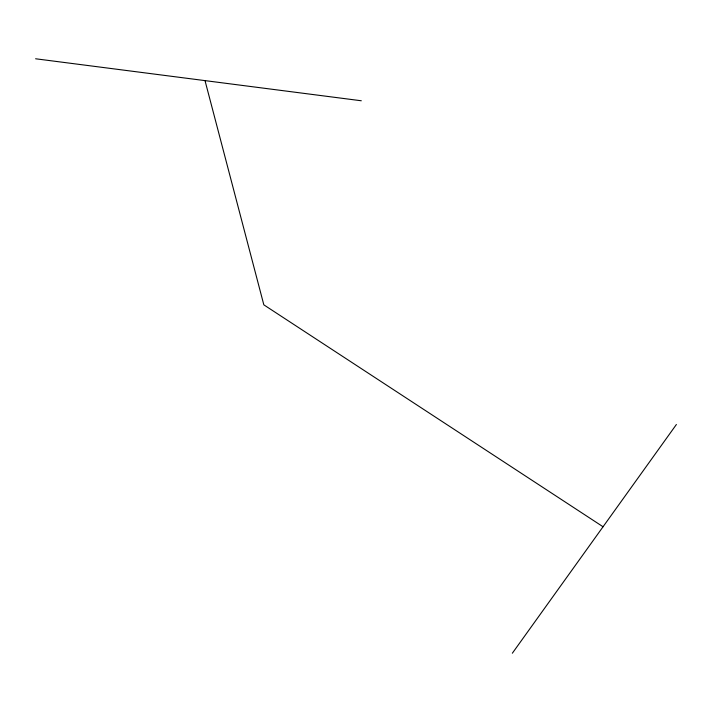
<?xml version="1.0" encoding="UTF-8"?>
<svg xmlns="http://www.w3.org/2000/svg" width="712" height="712" viewBox="0 0 712 712"><rect width="100%" height="100%" fill="white"/><g stroke="black" fill="none" stroke-linecap="round" stroke-linejoin="round"><path stroke-width="1.07" d="M512.346 653.224L676.4 424.486M35.6 58.776L361.304 100.766M603.055 526.755L263.832 304.843L205.011 80.616"/></g></svg>
